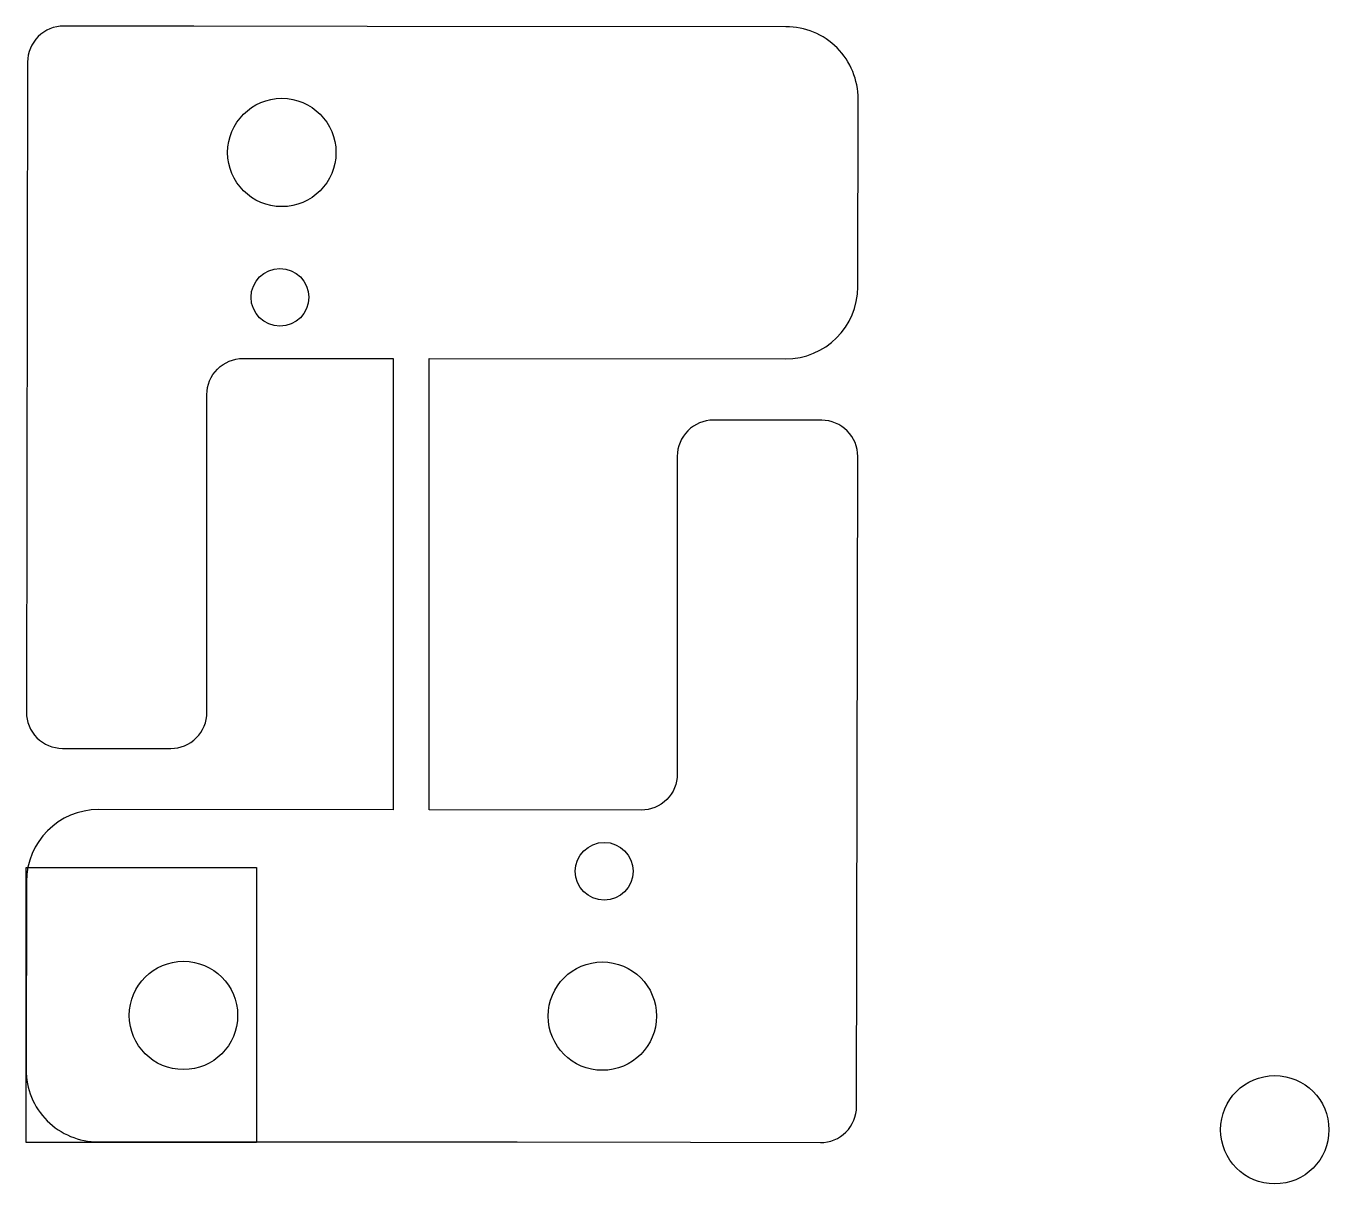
# Model space of a CAD drawing. Header units: inches. Extents: x 0 to 36.1, y -1.1 to 30.9.
import ezdxf

# ---------------------------------------------------------------- set-up
doc = ezdxf.new("R2010")
doc.units = ezdxf.units.IN
doc.header["$MEASUREMENT"] = 0
doc.layers.add('poket', color=1, linetype='Continuous')

msp = doc.modelspace()

# ---------------------------------------------------------------- linework, layer by layer
msp.add_lwpolyline([(0, 7.615), (6.381, 7.615), (6.381, 0), (0, 0)], close=True)
for centre in [(7.082, 27.415), (4.359, 3.52), (15.959, 3.501), (34.578, 0.354)]:
    msp.add_circle(centre, 1.5)
at = {"layer": 'poket'}
msp.add_line((22.033, 20), (19.033, 20.004), dxfattribs=at)
for points in [[(9.445, 30.9), (4.645, 30.909), (1.045, 30.916, 0.414214), (0.043, 29.918), (0.01, 11.918, 0.414214), (1.008, 10.916), (3.008, 10.912, 0.000929), (3.011, 10.912), (4.008, 10.912, 0.414214), (5.008, 11.912), (5.008, 20.711, -0.414485), (6.009, 21.711), (10.165, 21.707), (10.165, 9.211), (2.01, 9.219, 0.413733), (0.01, 7.223), (0, 2.022, 0.414694), (2, 0.018), (13.596, 0.016)], [(13.596, 0.016), (18.396, 0.007), (21.996, 0, 0.414214), (22.998, 0.998), (23.031, 18.998, 0.414214), (22.033, 20), (20.033, 20.004, 0.000926), (20.03, 20.004), (19.033, 20.004, 0.414214), (18.033, 19.004), (18.033, 10.205, -0.414477), (17.032, 9.205), (11.165, 9.21), (11.165, 21.706), (21.031, 21.697, 0.413733), (23.031, 23.693), (23.041, 28.894, 0.414694), (21.042, 30.898), (9.445, 30.9)]]:
    msp.add_lwpolyline(points, format="xyb", dxfattribs=at)
msp.add_lwpolyline([(4.026, 20.714)], close=True, dxfattribs=at)
for centre in [(7.031, 23.405), (16.01, 7.511)]:
    msp.add_circle(centre, 0.8, dxfattribs=at)

doc.saveas('drawing.dxf')
